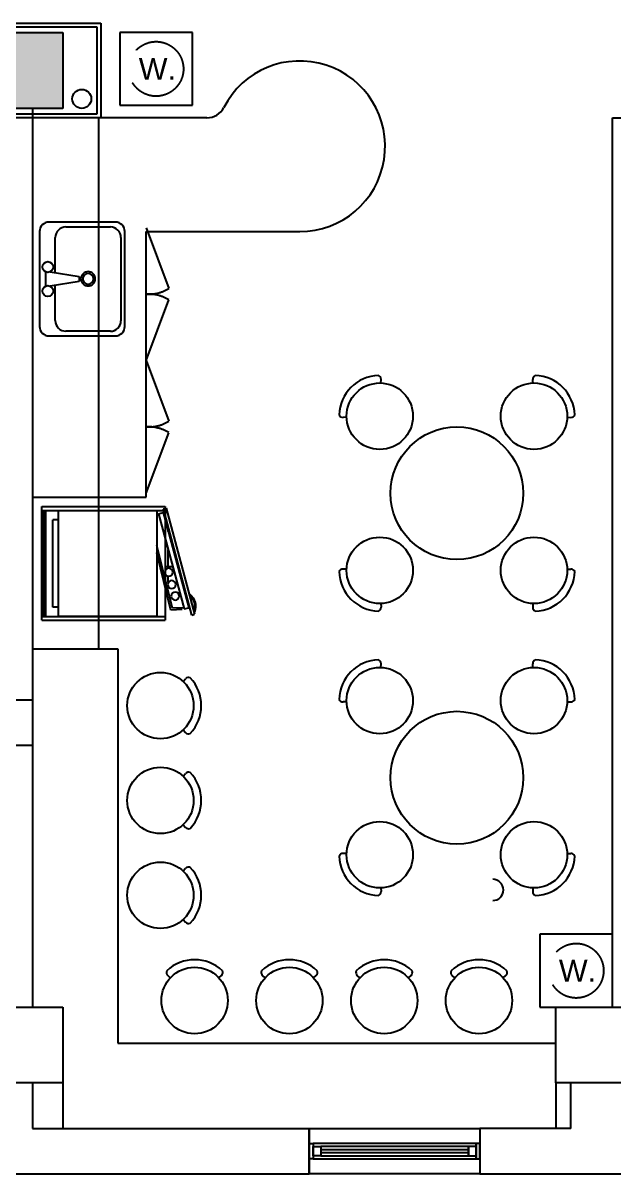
# Model space of a CAD drawing. Header units: millimetres. Extents: x 526420 to 928802, y 401925 to 509768.
# Drawn here: x 678101 to 681218, y 418824 to 424894 of the extents above; entities that cross this region are included whole.
import ezdxf

# ---------------------------------------------------------------- set-up
doc = ezdxf.new("R2010")
doc.units = ezdxf.units.MM
doc.header["$LTSCALE"] = 3000
doc.header["$MEASUREMENT"] = 0
for name, pattern in [('DASH', [0.35, 0.25, -0.1]), ('DASHED2', [0.375, 0.25, -0.125]), ('HIDDEN', [0.375, 0.25, -0.125]), ('TRATTEGGIATA2', [0.375, 0.25, -0.125])]:
    doc.linetypes.add(name, pattern=pattern)
doc.layers.get('0').update_dxf_attribs({"linetype": 'CONTINUOUS'})
for name, color, linetype in [('D-WALL', 7, 'CONTINUOUS'), ('D-WINDOW', 7, 'CONTINUOUS'), ('P-FURNI-A', 7, 'CONTINUOUS'), ('P-FURNI-I', 7, 'CONTINUOUS'), ('窗台线', 7, 'CONTINUOUS')]:
    doc.layers.add(name, color=color, linetype=linetype)
doc.styles.add('TITLE', font='ARIAL.TTF')

msp = doc.modelspace()

# ---------------------------------------------------------------- linework, layer by layer
at = {"color": 0, "ltscale": 0.7}
msp.add_circle((678411, 424493.9), 50, dxfattribs=at)
at = {"color": 0, "linetype": 'ByBlock'}
msp.add_arc((680578.5, 420322.3), 56.2, 270, 90, dxfattribs=at)
at = {"layer": 'D-WALL', "color": 0, "ltscale": 100}
for p, q in [((677911, 424843.9), (678311, 424843.9)), ((678311, 424843.9), (678311, 424443.9)), ((678311, 424443.9), (677911, 424443.9)), ((677911, 421323.9), (678151, 421323.9)), ((678151, 421323.9), (678151, 421083.9)), ((678151, 421083.9), (677911, 421083.9)), ((677911, 419703.9), (678311, 419703.9)), ((678311, 419703.9), (678311, 419303.9)), ((680911, 419703.9), (681311, 419703.9)), ((680911, 419303.9), (680911, 419703.9)), ((678311, 419303.9), (677911, 419303.9)), ((681311, 419303.9), (680911, 419303.9))]:
    msp.add_line(p, q, dxfattribs=at)
at = {"layer": 'D-WALL', "color": 0, "ltscale": 0.7}
for p, q in [((678151, 424443.9), (678151, 419703.9)), ((681211, 419703.9), (681211, 424393.9)), ((681211, 424393.9), (681311, 424393.9)), ((678151, 419303.9), (678151, 419063.9)), ((678311, 419303.9), (678311, 419063.9)), ((680911, 419303.9), (680911, 419063.9)), ((680991, 419063.9), (680991, 419303.9)), ((678151, 419063.9), (679611, 419063.9)), ((679611, 419063.9), (679611, 418823.9)), ((680511, 419063.9), (680511, 418823.9)), ((680991, 419063.9), (680511, 419063.9)), ((677661, 418823.9), (679611, 418823.9)), ((680511, 418823.9), (681821, 418823.9))]:
    msp.add_line(p, q, dxfattribs=at)
at = {"layer": 'D-WALL', "color": 0}
msp.add_solid([(677911, 424443.9), (678311, 424443.9), (677911, 424843.9), (678311, 424843.9)], dxfattribs=at)
at = {"layer": 'D-WINDOW', "color": 0, "ltscale": 0.7}
for p, q in [((679611, 418983.9), (679631, 418983.9)), ((679611, 418903.9), (679611, 418983.9)), ((680491, 418983.9), (679631, 418983.9)), ((679631, 418983.9), (679631, 418903.9)), ((679631, 418983.9), (679631, 418903.9)), ((679631, 418968.9), (679671, 418968.9)), ((679631, 418918.9), (679631, 418968.9)), ((680451, 418968.9), (679671, 418968.9)), ((679671, 418968.9), (679671, 418918.9)), ((679671, 418968.9), (679671, 418918.9)), ((680451, 418951.4), (679671, 418951.4)), ((679671, 418951.4), (679671, 418936.4)), ((680451, 418918.9), (680451, 418968.9)), ((680491, 418968.9), (680451, 418968.9)), ((680451, 418968.9), (680451, 418918.9)), ((680451, 418936.4), (680451, 418951.4)), ((680491, 418903.9), (680491, 418983.9)), ((680511, 418983.9), (680491, 418983.9)), ((680491, 418983.9), (680491, 418903.9)), ((680491, 418918.9), (680491, 418968.9)), ((680511, 418903.9), (680511, 418983.9)), ((679631, 418903.9), (679611, 418903.9)), ((679671, 418918.9), (679631, 418918.9)), ((679631, 418903.9), (680491, 418903.9)), ((679671, 418936.4), (680451, 418936.4)), ((679671, 418918.9), (680451, 418918.9)), ((680451, 418918.9), (680491, 418918.9)), ((680491, 418903.9), (680511, 418903.9)), ((680511, 418823.9), (679611, 418823.9))]:
    msp.add_line(p, q, dxfattribs=at)
at = {"layer": 'P-FURNI-A', "color": 0, "ltscale": 100}
for p, q in [((677861, 424893.9), (678511, 424893.9)), ((677881, 424873.9), (678491, 424873.9)), ((678491, 424873.9), (678491, 424413.9)), ((678511, 424893.9), (678511, 424393.9)), ((678511, 424393.9), (677861, 424393.9)), ((678491, 424413.9), (677881, 424413.9))]:
    msp.add_line(p, q, dxfattribs=at)
at = {"layer": 'P-FURNI-I', "color": 0, "linetype": 'DASH'}
for p, q in [((678995, 424843.9), (678611, 424843.9)), ((678611, 424843.9), (678611, 424459.9)), ((678995, 424459.9), (678995, 424843.9)), ((678611, 424459.9), (678995, 424459.9)), ((681211, 420087.9), (680827, 420087.9)), ((680827, 420087.9), (680827, 419703.9)), ((681211, 419703.9), (681211, 420087.9)), ((680827, 419703.9), (681211, 419703.9))]:
    msp.add_line(p, q, dxfattribs=at)
at = {"layer": 'P-FURNI-I', "color": 0, "ltscale": 2}
for p, q in [((679071.1, 424393.9), (678151, 424393.9)), ((678751, 422393.9), (678751, 423793.9)), ((678751, 423793.9), (679561, 423793.9)), ((678151, 422393.9), (678151, 422393.9)), ((678151, 422393.9), (678751, 422393.9))]:
    msp.add_line(p, q, dxfattribs=at)
at = {"layer": 'P-FURNI-I', "color": 0, "linetype": 'DASHED2', "ltscale": 50}
for p, q in [((678501, 424393.9), (678151, 424393.9)), ((678501, 421593.9), (678501, 424393.9)), ((678151, 421593.9), (678501, 421593.9))]:
    msp.add_line(p, q, dxfattribs=at)
at = {"layer": 'P-FURNI-I', "color": 0}
for p, q in [((678587.9, 423843.9), (678237.9, 423843.9)), ((678187.9, 423793.9), (678187.9, 423293.9)), ((678637.9, 423293.9), (678637.9, 423793.9)), ((678237.9, 423243.9), (678587.9, 423243.9)), ((679989, 422995.4), (679989.7, 423014.5)), ((680790, 422995.4), (680789.4, 423014.5)), ((680790, 422995.4), (680789.4, 423014.5)), ((679808, 422814.4), (679788.9, 422813.8)), ((680971, 422814.4), (680990.1, 422813.8)), ((680971, 422814.4), (680990.1, 422813.8)), ((679808, 422013.5), (679788.9, 422014.1)), ((679808, 422013.5), (679788.9, 422014.1)), ((680971, 422013.5), (680990.1, 422014.1)), ((679989, 421832.5), (679989.7, 421813.4)), ((679989, 421832.5), (679989.7, 421813.4)), ((680790, 421832.5), (680789.4, 421813.4)), ((679989, 421495.4), (679989.7, 421514.5)), ((679989, 421495.4), (679989.7, 421514.5)), ((680790, 421495.4), (680789.4, 421514.5)), ((678945.4, 421421.9), (678958.4, 421435.9)), ((679808, 421314.4), (679788.9, 421313.8)), ((679808, 421314.4), (679788.9, 421313.8)), ((680971, 421314.4), (680990.1, 421313.8)), ((678945.4, 421166), (678958.4, 421152)), ((678945.4, 420921.9), (678958.4, 420935.9)), ((678945.4, 420666), (678958.4, 420652)), ((679808, 420513.5), (679788.9, 420514.1)), ((680971, 420513.5), (680990.1, 420514.1)), ((680971, 420513.5), (680990.1, 420514.1)), ((678945.4, 420421.9), (678958.4, 420435.9)), ((679989, 420332.5), (679989.7, 420313.4)), ((680790, 420332.5), (680789.4, 420313.4)), ((680790, 420332.5), (680789.4, 420313.4)), ((678945.4, 420166), (678958.4, 420152)), ((678878, 419858.3), (678864.1, 419871.3)), ((679134, 419858.3), (679147.9, 419871.3)), ((679378, 419858.3), (679364.1, 419871.3)), ((679634, 419858.3), (679647.9, 419871.3)), ((679878, 419858.3), (679864.1, 419871.3)), ((680134, 419858.3), (680147.9, 419871.3)), ((680378, 419858.3), (680364.1, 419871.3)), ((680634, 419858.3), (680647.9, 419871.3))]:
    msp.add_line(p, q, dxfattribs=at)
at = {"layer": 'P-FURNI-I', "color": 0, "linetype": 'Continuous'}
for p, q in [((678326.8, 423818.3), (678561.8, 423818.3)), ((678271.3, 423577.6), (678271.3, 423762.7)), ((678617.4, 423762.7), (678617.4, 423324.2)), ((678271.3, 423324.4), (678271.3, 423510.3)), ((678561.8, 423268.6), (678326.8, 423268.8))]:
    msp.add_line(p, q, dxfattribs=at)
at = {"layer": 'P-FURNI-I', "color": 0, "linetype": 'DASHED2', "ltscale": 20}
for p, q in [((678751, 423813.9), (678870.1, 423494.4)), ((678751, 423113.9), (678870.1, 423433.5)), ((678751, 423113.9), (678870.1, 422794.4)), ((678751, 422413.9), (678870.1, 422733.5))]:
    msp.add_line(p, q, dxfattribs=at)
at = {"layer": 'P-FURNI-I', "color": 0, "linetype": 'ByBlock', "extrusion": (0, 0, -1)}
for p, q in [((678219.1, 423582), (678219.1, 423505.8)), ((678244.5, 423582), (678396.9, 423556.6)), ((678396.9, 423531.2), (678244.5, 423505.8)), ((678396.9, 423556.6), (678396.9, 423531.2))]:
    msp.add_line(p, q, dxfattribs=at)
at = {"layer": 'P-FURNI-I', "color": 0, "extrusion": (1.22461e-16, -4.53902e-23, -1)}
for p, q in [((678201, 422343.9), (678851, 422343.9)), ((678201, 421743.9), (678201, 422343.9)), ((678211, 421763.9), (678211, 422323.9)), ((678221, 421763.9), (678221, 422323.9)), ((678287.8, 422323.5), (678806.6, 422323.5)), ((678287.8, 421763.5), (678287.8, 422323.5)), ((678295.3, 422323.5), (678779.1, 422323.5)), ((678806.6, 422323.5), (678806.6, 421763.5)), ((678816.3, 422306), (678840.4, 422312.4)), ((678816.3, 422306), (678950.8, 421803.7)), ((678840.4, 422312.4), (678975, 421810.2)), ((678841.5, 422331.9), (678856, 422335.7)), ((678991.6, 421771.6), (678841.5, 422331.9)), ((678851, 422343.9), (678851, 421743.9)), ((678856, 422335.7), (679006.1, 421775.5)), ((678257.4, 421813.5), (678257.4, 422273.5)), ((678287.8, 422273.5), (678257.4, 422273.5)), ((678867.1, 422212.8), (678867.1, 422236.2)), ((678867.1, 422018.2), (678867.1, 422116.2)), ((678891.4, 422025.5), (678851, 422025.5)), ((678923.6, 422025.5), (678917.3, 422025.5)), ((678867.1, 421942.5), (678867.1, 421976.5)), ((678287.8, 421813.5), (678257.4, 421813.5)), ((678950.8, 421803.7), (678975, 421810.2)), ((678201, 421743.9), (678851, 421743.9)), ((678806.6, 421763.5), (678287.8, 421763.5)), ((678991.6, 421771.6), (679006.1, 421775.5)), ((679006.1, 421788.7), (679003.6, 421797.7))]:
    msp.add_line(p, q, dxfattribs=at)
at = {"layer": 'P-FURNI-I', "color": 0, "linetype": 'TRATTEGGIATA2', "extrusion": (1.22461e-16, -4.53902e-23, -1)}
msp.add_line((678201, 422323.9), (678851, 422323.9), dxfattribs=at)
at = {"layer": 'P-FURNI-I', "color": 0, "linetype": 'Continuous', "extrusion": (1.22461e-16, -4.53902e-23, -1)}
for p, q in [((678888.7, 421807.4), (678806.6, 422138.9)), ((678880.9, 421797.9), (678807.6, 422099.7)), ((678945.9, 421810.4), (678888.7, 421807.4)), ((678201, 421763.9), (678851, 421763.9)), ((678941.2, 421801.1), (678880.9, 421797.9))]:
    msp.add_line(p, q, dxfattribs=at)
at = {"layer": 'P-FURNI-I', "color": 0, "ltscale": 100}
for p, q in [((678151, 421593.9), (678601, 421593.9)), ((678601, 421593.9), (678601, 419513.9)), ((678601, 419513.9), (680911, 419513.9))]:
    msp.add_line(p, q, dxfattribs=at)
at = {"layer": 'P-FURNI-I', "color": 0, "linetype": 'HIDDEN', "ltscale": 0.5}
for centre in [(678803, 424651.9), (681019, 419895.9)]:
    msp.add_circle(centre, 144, dxfattribs=at)
at = {"layer": 'P-FURNI-I', "color": 0}
for centre, radius in [((678231.8, 423607.4), 28.4), ((678231.8, 423480.4), 28.4), ((679982.9, 422820.5), 175), ((680796.1, 422820.5), 175), ((680796.1, 422820.5), 175), ((679982.9, 422007.4), 175), ((679982.9, 422007.4), 175), ((680796.1, 422007.4), 175), ((678826, 421293.9), 175), ((679982.9, 421320.5), 175), ((679982.9, 421320.5), 175), ((680796.1, 421320.5), 175), ((678826, 420793.9), 175), ((679982.9, 420507.4), 175), ((680796.1, 420507.4), 175), ((680796.1, 420507.4), 175), ((678826, 420293.9), 175), ((679006, 419738.9), 175), ((679506, 419738.9), 175), ((680006, 419738.9), 175), ((680506, 419738.9), 175)]:
    msp.add_circle(centre, radius, dxfattribs=at)
at = {"layer": 'P-FURNI-I', "color": 0, "ltscale": 2}
for centre in [(680389.5, 422413.9), (680389.5, 420913.9)]:
    msp.add_circle(centre, 350, dxfattribs=at)
at = {"layer": 'P-FURNI-I', "color": 0, "extrusion": (1.22461e-16, -4.53902e-23, -1)}
for centre in [(-678869.8, 421997.4), (-678885.6, 421932.5), (-678903.8, 421871.6)]:
    msp.add_circle(centre, 21, dxfattribs=at)
at = {"layer": 'P-FURNI-I', "color": 0, "ltscale": 0.7}
for centre, radius, end in [((679561, 424243.9), 450, 152.96431), ((679071.1, 424493.9), 100, 332.96431)]:
    msp.add_arc(centre, radius, 270, end, dxfattribs=at)
at = {"layer": 'P-FURNI-I', "color": 0}
for centre, radius, start, end in [((678237.9, 423793.9), 50, 90, 180), ((678587.9, 423793.9), 50, 0, 90), ((678237.9, 423293.9), 50, 180, 270), ((678587.9, 423293.9), 50, 270, 0), ((679982.9, 422820.5), 215, 91.77156, 178.22844), ((679967.8, 423015.3), 21.9, 358.06328, 67.2403), ((680811.2, 423015.3), 21.9, 112.7597, 181.93672), ((680811.2, 423015.3), 21.9, 112.7597, 181.93672), ((680796.1, 422820.5), 215, 1.77156, 88.22844), ((680796.1, 422820.5), 215, 1.77156, 88.22844), ((679788.2, 422835.6), 21.9, 202.7597, 271.93672), ((680990.8, 422835.6), 21.9, 268.06328, 337.2403), ((680990.8, 422835.6), 21.9, 268.06328, 337.2403), ((679788.2, 421992.3), 21.9, 88.06328, 157.2403), ((679788.2, 421992.3), 21.9, 88.06328, 157.2403), ((679982.9, 422007.4), 215, 181.77156, 268.22844), ((679982.9, 422007.4), 215, 181.77156, 268.22844), ((680796.1, 422007.4), 215, 271.77156, 358.22844), ((680990.8, 421992.3), 21.9, 22.7597, 91.93672), ((679967.8, 421812.6), 21.9, 292.7597, 1.93672), ((679967.8, 421812.6), 21.9, 292.7597, 1.93672), ((680811.2, 421812.6), 21.9, 178.06328, 247.2403), ((679982.9, 421320.5), 215, 91.77156, 178.22844), ((679982.9, 421320.5), 215, 91.77156, 178.22844), ((679967.8, 421515.3), 21.9, 358.06328, 67.2403), ((679967.8, 421515.3), 21.9, 358.06328, 67.2403), ((680811.2, 421515.3), 21.9, 112.7597, 181.93672), ((680796.1, 421320.5), 215, 1.77156, 88.22844), ((678974.4, 421421), 21.9, 67.7597, 136.93672), ((678826, 421293.9), 215, 316.77156, 43.22844), ((679788.2, 421335.6), 21.9, 202.7597, 271.93672), ((679788.2, 421335.6), 21.9, 202.7597, 271.93672), ((680990.8, 421335.6), 21.9, 268.06328, 337.2403), ((678974.4, 421166.9), 21.9, 223.06328, 292.2403), ((678974.4, 420921), 21.9, 67.7597, 136.93672), ((678826, 420793.9), 215, 316.77156, 43.22844), ((678974.4, 420666.9), 21.9, 223.06328, 292.2403), ((679788.2, 420492.3), 21.9, 88.06328, 157.2403), ((679982.9, 420507.4), 215, 181.77156, 268.22844), ((680796.1, 420507.4), 215, 271.77156, 358.22844), ((680796.1, 420507.4), 215, 271.77156, 358.22844), ((680990.8, 420492.3), 21.9, 22.7597, 91.93672), ((680990.8, 420492.3), 21.9, 22.7597, 91.93672), ((678974.4, 420421), 21.9, 67.7597, 136.93672), ((678826, 420293.9), 215, 316.77156, 43.22844), ((679967.8, 420312.6), 21.9, 292.7597, 1.93672), ((680811.2, 420312.6), 21.9, 178.06328, 247.2403), ((680811.2, 420312.6), 21.9, 178.06328, 247.2403), ((678974.4, 420166.9), 21.9, 223.06328, 292.2403), ((679006, 419738.9), 215, 46.77156, 133.22844), ((679506, 419738.9), 215, 46.77156, 133.22844), ((680006, 419738.9), 215, 46.77156, 133.22844), ((680506, 419738.9), 215, 46.77156, 133.22844), ((678879, 419887.3), 21.9, 157.7597, 226.93672), ((679133, 419887.3), 21.9, 313.06328, 22.2403), ((679379, 419887.3), 21.9, 157.7597, 226.93672), ((679633, 419887.3), 21.9, 313.06328, 22.2403), ((679879, 419887.3), 21.9, 157.7597, 226.93672), ((680133, 419887.3), 21.9, 313.06328, 22.2403), ((680379, 419887.3), 21.9, 157.7597, 226.93672), ((680633, 419887.3), 21.9, 313.06328, 22.2403)]:
    msp.add_arc(centre, radius, start, end, dxfattribs=at)
at = {"layer": 'P-FURNI-I', "color": 0, "linetype": 'Continuous'}
for centre, start, end in [((678326.8, 423762.7), 90, 180), ((678561.8, 423762.7), 0, 90), ((678326.8, 423324.4), 180, 269.95998), ((678561.8, 423324.2), 269.95998, 0)]:
    msp.add_arc(centre, 55.6, start, end, dxfattribs=at)
at = {"layer": 'P-FURNI-I', "color": 0, "linetype": 'DASHED2', "ltscale": 20}
for centre, start, end in [((678762.7, 423666.3), 266.67801, 301.98014), ((678762.7, 423261.6), 58.01986, 93.32199), ((678762.7, 422966.3), 266.67801, 301.98014), ((678762.7, 422561.6), 58.01986, 93.32199)]:
    msp.add_arc(centre, 202.7, start, end, dxfattribs=at)
at = {"layer": 'P-FURNI-I', "color": 0, "extrusion": (1.22461e-16, -4.53902e-23, -1)}
for radius, start, end in [(83.4, 129.87565, 200.12439), (78.4, 135.4644, 194.53564)]:
    msp.add_arc((-678927.7, 421817.4), radius, start, end, dxfattribs=at)
at = {"layer": 'P-FURNI-I', "color": 0, "linetype": 'Continuous', "extrusion": (0, 0, -1)}
msp.add_ellipse((678444.3, 423545.1), major_axis=(-26.9, 26.9), ratio=1, dxfattribs=at)
msp.add_ellipse((678444.3, 423545.1), major_axis=(19.9, 19.9), ratio=1, start_param=4.712389, end_param=10.995574, dxfattribs=at)
at = {"layer": '窗台线', "color": 0, "ltscale": 0.7}
for p, q in [((679611, 419063.9), (680511, 419063.9)), ((679611, 418823.9), (679611, 419063.9)), ((680511, 419063.9), (680511, 418823.9))]:
    msp.add_line(p, q, dxfattribs=at)

# ---------------------------------------------------------------- texts
at = {"layer": 'P-FURNI-I', "color": 0, "linetype": 'DASH', "style": 'TITLE'}
for p in [(678711.3, 424594.6), (680927.3, 419838.6)]:
    msp.add_text('W.', height=115.2, dxfattribs=at).set_placement(p)

doc.saveas('drawing.dxf')
